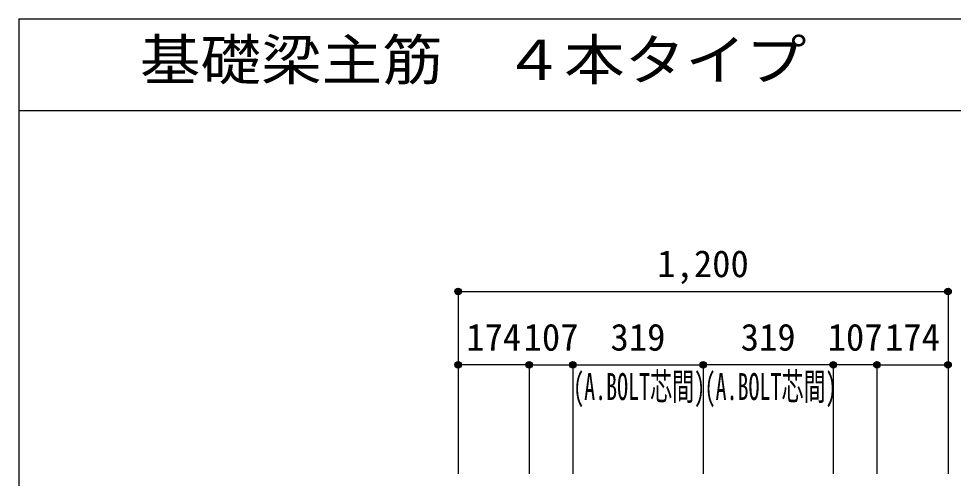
# Model space of a CAD drawing. Units: millimetres at full size, sheet at 1:30. Extents: x -5973 to 5954, y -4195 to 4201.
# Drawn here: x -5973 to -3683, y 3075 to 4201 of the extents above; entities that cross this region are included whole.
import ezdxf
from ezdxf.enums import TextEntityAlignment as Align

# ---------------------------------------------------------------- set-up
doc = ezdxf.new("R2010")
doc.units = ezdxf.units.MM
doc.header["$LTSCALE"] = 30
doc.header["$PDMODE"] = 32
doc.header["$PDSIZE"] = 15
for name, color, linetype in [('0-7_文字', 4, 'Continuous'), ('0-D_寸法', 4, 'Continuous'), ('6-7_文字', 7, 'Continuous'), ('F-0_枠', 6, 'Continuous')]:
    doc.layers.add(name, color=color, linetype=linetype)
doc.styles.add('ＭＳ ゴシック', font='')
doc.styles.get('ＭＳ ゴシック').set_extended_font_data('MS Gothic')

msp = doc.modelspace()

# ---------------------------------------------------------------- linework, layer by layer
at = {"layer": '0-D_寸法'}
for p, q in [((-4895.8, 3533.07), (-4895.8, 3353.07)), ((-4895.8, 3533.07), (-3695.8, 3533.07)), ((-4895.8, 3533.07), (-3695.8, 3533.07)), ((-3695.8, 3533.07), (-3695.8, 3086.03)), ((-4895.8, 3353.07), (-4895.8, 3086.03)), ((-4721.8, 3353.07), (-4895.8, 3353.07)), ((-4721.8, 3353.07), (-4721.8, 3086.03)), ((-4721.8, 3353.07), (-4614.8, 3353.07)), ((-4614.8, 3353.07), (-4614.8, 3086.03)), ((-4614.8, 3353.07), (-4295.8, 3353.07)), ((-3976.8, 3353.07), (-4295.8, 3353.07)), ((-4295.8, 3353.07), (-4295.8, 3086.03)), ((-3869.8, 3353.07), (-3976.8, 3353.07)), ((-3976.8, 3353.07), (-3976.8, 3086.03)), ((-3869.8, 3353.07), (-3869.8, 3086.03)), ((-3869.8, 3353.07), (-3695.8, 3353.07)), ((-3695.8, 3353.07), (-3695.8, 3086.03))]:
    msp.add_line(p, q, dxfattribs=at)
for centre, radius in [((-4895.8, 3533.07), 8), ((-4895.8, 3533.07), 7.2), ((-4895.8, 3533.07), 6.4), ((-4895.8, 3533.07), 5.6), ((-4895.8, 3533.07), 4.8), ((-4895.8, 3533.07), 4), ((-4895.8, 3533.07), 3.2), ((-4895.8, 3533.07), 2.4), ((-4895.8, 3533.07), 1.6), ((-4895.8, 3533.07), 0.8), ((-3695.8, 3533.07), 8), ((-3695.8, 3533.07), 7.2), ((-3695.8, 3533.07), 6.4), ((-3695.8, 3533.07), 5.6), ((-3695.8, 3533.07), 4.8), ((-3695.8, 3533.07), 4), ((-3695.8, 3533.07), 3.2), ((-3695.8, 3533.07), 2.4), ((-3695.8, 3533.07), 1.6), ((-3695.8, 3533.07), 0.8), ((-4895.8, 3353.07), 8), ((-4895.8, 3353.07), 7.2), ((-4895.8, 3353.07), 6.4), ((-4895.8, 3353.07), 5.6), ((-4895.8, 3353.07), 4.8), ((-4895.8, 3353.07), 4), ((-4895.8, 3353.07), 3.2), ((-4895.8, 3353.07), 2.4), ((-4895.8, 3353.07), 1.6), ((-4895.8, 3353.07), 0.8), ((-4721.8, 3353.07), 8), ((-4721.8, 3353.07), 7.2), ((-4721.8, 3353.07), 6.4), ((-4721.8, 3353.07), 5.6), ((-4721.8, 3353.07), 4.8), ((-4721.8, 3353.07), 4), ((-4721.8, 3353.07), 3.2), ((-4721.8, 3353.07), 2.4), ((-4721.8, 3353.07), 1.6), ((-4721.8, 3353.07), 0.8), ((-4614.8, 3353.07), 8), ((-4614.8, 3353.07), 7.2), ((-4614.8, 3353.07), 6.4), ((-4614.8, 3353.07), 5.6), ((-4614.8, 3353.07), 4.8), ((-4614.8, 3353.07), 4), ((-4614.8, 3353.07), 3.2), ((-4614.8, 3353.07), 2.4), ((-4614.8, 3353.07), 1.6), ((-4614.8, 3353.07), 0.8), ((-4295.8, 3353.07), 8), ((-4295.8, 3353.07), 7.2), ((-4295.8, 3353.07), 6.4), ((-4295.8, 3353.07), 5.6), ((-4295.8, 3353.07), 4.8), ((-4295.8, 3353.07), 4), ((-4295.8, 3353.07), 3.2), ((-4295.8, 3353.07), 2.4), ((-4295.8, 3353.07), 1.6), ((-4295.8, 3353.07), 0.8), ((-3976.8, 3353.07), 8), ((-3976.8, 3353.07), 7.2), ((-3976.8, 3353.07), 6.4), ((-3976.8, 3353.07), 5.6), ((-3976.8, 3353.07), 4.8), ((-3976.8, 3353.07), 4), ((-3976.8, 3353.07), 3.2), ((-3976.8, 3353.07), 2.4), ((-3976.8, 3353.07), 1.6), ((-3976.8, 3353.07), 0.8), ((-3869.8, 3353.07), 8), ((-3869.8, 3353.07), 7.2), ((-3869.8, 3353.07), 6.4), ((-3869.8, 3353.07), 5.6), ((-3869.8, 3353.07), 4.8), ((-3869.8, 3353.07), 4), ((-3869.8, 3353.07), 3.2), ((-3869.8, 3353.07), 2.4), ((-3869.8, 3353.07), 1.6), ((-3869.8, 3353.07), 0.8), ((-3695.8, 3353.07), 8), ((-3695.8, 3353.07), 7.2), ((-3695.8, 3353.07), 6.4), ((-3695.8, 3353.07), 5.6), ((-3695.8, 3353.07), 4.8), ((-3695.8, 3353.07), 4), ((-3695.8, 3353.07), 3.2), ((-3695.8, 3353.07), 2.4), ((-3695.8, 3353.07), 1.6), ((-3695.8, 3353.07), 0.8)]:
    msp.add_circle(centre, radius, dxfattribs=at)
at = {"layer": '0-D_寸法', "color": 7}
for p in [(-4895.8, 3533.07), (-4895.8, 3533.07), (-3695.8, 3533.07), (-4895.8, 3353.07), (-4721.8, 3353.07), (-4614.8, 3353.07), (-4295.8, 3353.07), (-3976.8, 3353.07), (-3869.8, 3353.07), (-3695.8, 3353.07)]:
    msp.add_point(p, dxfattribs=at)
at = {"layer": 'F-0_枠'}
for q in [(5954.1, 4201.15), (-5972.88, -4195.24)]:
    msp.add_line((-5972.88, 4201.15), q, dxfattribs=at)
at = {"layer": 'F-0_枠', "color": 2}
msp.add_line((-5972.88, 3976.15), (3723.6, 3976.15), dxfattribs=at)

# ---------------------------------------------------------------- texts
at = {"layer": '0-7_文字', "style": 'ＭＳ ゴシック', "width": 0.6}
for p in [(-4614.3, 3246.98), (-4292.3, 3246.98)]:
    msp.add_text('(A.BOLT芯間)', height=65.98, dxfattribs=at).set_placement(p, align=Align.BOTTOM_LEFT)
at = {"layer": '0-D_寸法', "style": 'ＭＳ ゴシック'}
for s, p in [('1,200', (-4408.3, 3548.07)), ('174', (-4876.3, 3368.07)), ('107', (-4735.8, 3368.07)), ('319', (-4522.8, 3368.07)), ('319', (-4203.8, 3368.07)), ('107', (-3990.8, 3368.07)), ('174', (-3850.3, 3368.07))]:
    msp.add_text(s, height=65.98, dxfattribs=at).set_placement(p, align=Align.BOTTOM_LEFT)
at = {"layer": '6-7_文字', "color": 2, "style": 'ＭＳ ゴシック', "width": 1.1}
msp.add_text('\u3000\u3000基礎梁主筋\u3000４本タイプ', height=98.97, dxfattribs=at).set_placement((-5972.88, 4021.15), align=Align.BOTTOM_LEFT)

doc.saveas('drawing.dxf')
